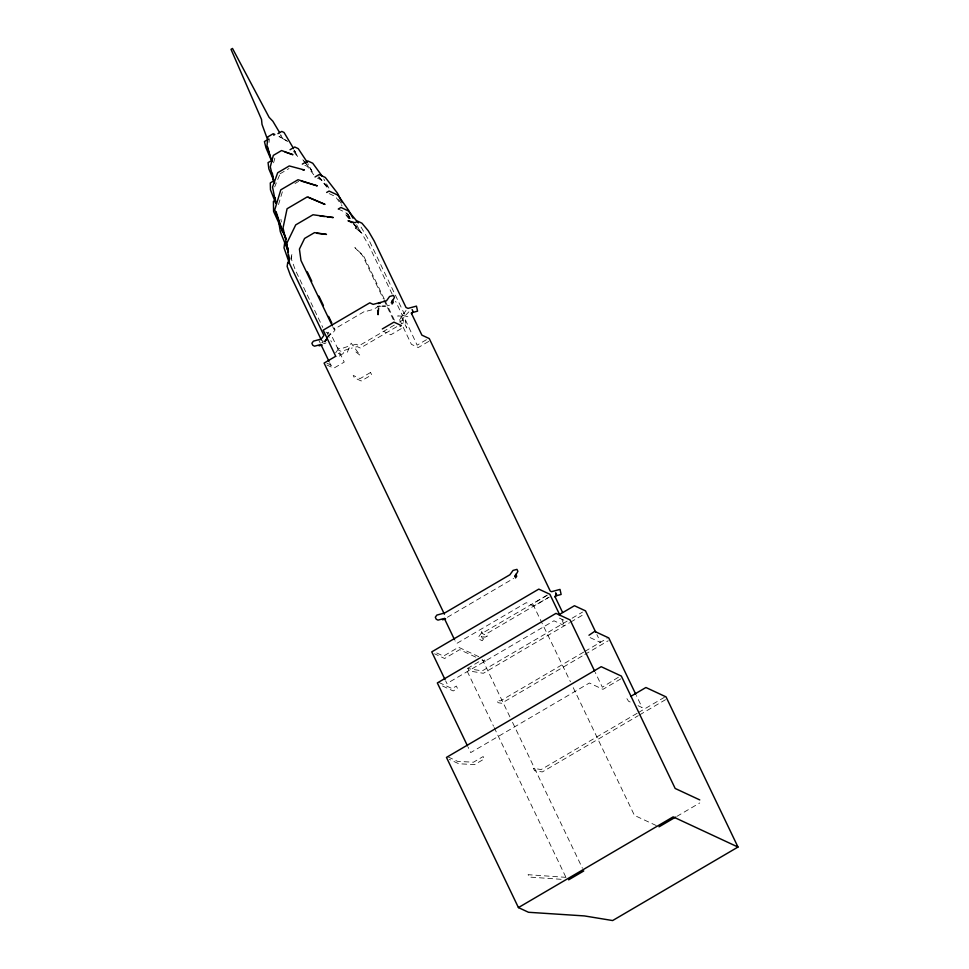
<?xml version="1.0" encoding="UTF-8"?>
<svg xmlns="http://www.w3.org/2000/svg" width="969" height="969" viewBox="0 0 969 969"><rect width="100%" height="100%" fill="white"/><g stroke="black" fill="none" stroke-linecap="round" stroke-linejoin="round"><path stroke-width="0.73" stroke-dasharray="4.84 3.63" d="M269.019 142.443L269.37 138.833M290.724 259.207L292.129 253.515L291.342 259.038L295.533 270.496L322.834 327.486M273.585 162.828L275.317 156.3M278.515 204.568L282.694 190.723M279.556 175.086L274.675 186.932M347.326 352.195L351.153 343.159L360.105 355.32L353.988 350.403M335.637 352.825L338.157 349.337M343.741 352.571L342.735 353.976L338.799 355.029L337.854 353.055L340.761 354.497L338.666 357.416L336.727 356.447M402.765 315.01L400.391 318.292L401.529 320.678L403.903 317.384M408.845 311.848L404.836 316.088L403.698 313.714L406.059 310.431M328.079 337.055L330.586 333.578L344.237 362.079L333.772 368.22L326.892 365.01M280.017 173.814L289.028 168.533M295.012 183.516L298.694 181.348M326.698 336.788L332.585 333.336L335.08 329.872L333.142 325.826M379.315 305.938L373.416 309.39L367.13 311.085L366.016 310.564L333.966 329.351L332.67 326.65M322.302 341.96L323.464 341.282L320.618 339.949M326.032 342.82L324.603 343.656L321.756 342.336M394.347 325.063L359.184 345.679L356.132 344.249L350.148 345.86M399.555 322.011L403.455 319.722L404.594 322.096L401.99 323.622M396.781 326.674L360.323 348.053L357.27 346.623L351.287 348.234M401.299 328.624L390.834 334.765L383.954 331.555M426.445 339.707L417.13 345.158L405.127 319.273L401.772 317.711L406.701 328.007L405.236 320.351M428.746 341.403L418.269 347.532L411.401 344.334L397.738 315.846L407.876 316.693M447.363 617.277L513.594 578.445M547.364 595.063L483.737 632.369L481.557 631.352L482.695 633.726L484.875 634.743L548.502 597.437M546.891 595.475L532.684 603.808L570.426 681.764M549.326 597.086L533.822 606.182L526.276 602.67L456.411 643.622L455.139 640.957M567.168 621.105L482.199 670.911L468.088 668.598L469.226 670.972L483.337 673.285L569.566 622.74M572.122 618.198L582.551 612.081M570.656 622.098L584.985 613.692M583.689 652.101L500.464 700.89L496.927 700.321L498.066 702.695L501.603 703.276L583.532 655.238M584.997 651.338L607.103 638.365M584.828 654.475L608.241 640.751M618.379 677.258L602.33 687.203L595.232 672.401M620.802 678.881L602.96 689.334L589.382 683.012L470.704 752.598L468.136 747.232M637.13 713.293L541.162 769.568L533.398 768.296L534.537 770.67L542.301 771.942L638.268 715.667M638.438 712.53L664.371 697.329M639.564 714.904L665.509 699.703M676.846 816.395L699.739 802.962M386.934 305.913L389.453 305.235M347.798 346.49L340.18 349.058L337.333 347.738M348.937 348.864L341.318 351.432L338.46 350.112M377.183 306.265L381.241 306.216M566.029 877.357L528.105 874.692L529.244 877.066L561.33 879.319M304.823 165.263L307.306 166.414L313.92 174.989L308.166 163.87M317.469 178.139L321.151 179.846L328.479 189.294M329.181 193.63L335.468 196.562L342.093 205.9M338.278 209.025L345.582 212.429L351.081 219.006M403.698 313.714L404.412 314.053L369.904 242.02L359.233 224.021M404.836 316.088L402.087 314.804L395.606 301.311M326.008 332.076L329.072 333.493L327.934 331.119M326.904 363.169L332.633 365.846L331.471 366.524L329.593 362.612M559.416 618.101L566.962 621.614M563.389 623.321L561.972 619.566M564.527 625.695L553.953 620.778L446.915 683.533L445.655 680.892M590.121 637.614L600.683 642.532L596.892 634.61M626.919 698.649L628.554 701.253L632.636 703.155M638.062 705.686L642.144 707.576L636.367 695.524M478.771 656.679L458.555 647.268L443.475 656.11L435.929 652.597M475.864 657.164L459.694 649.642L444.614 658.484L434.548 653.796M482.598 660.301L485.299 661.561L484.161 659.186M438.993 682.491L452.075 688.584L456.338 686.076L457.477 688.45L453.213 690.958L440.132 684.865M656.304 825.564L634.441 815.389L573.03 687.215M448.138 756.959L457.634 761.38L473.466 762.215L483.156 756.547L484.294 758.921L474.604 764.602L458.773 763.754L449.277 759.333M287.648 141.413L278.987 136.411L287.066 140.977M318.389 177.085L329.327 188.87L323.755 178.902M353.31 223.912L360.904 232.512L356.58 224.687M318.922 176.721L329.327 188.87M305.95 163.495L302.158 159.001L311.643 170.241L306.894 164.621M353.491 223.282L361.534 232.911L369.092 245.944L392.372 294.552M349.664 218.728L344.867 213.652L349.555 219.394M354.351 224.469L360.904 232.512L355.211 227.763L360.904 232.512L356.568 225.595M293.571 151.358L297.992 157.426L294.14 149.638M293.777 149.856L295.521 152.266L293.934 149.929M280.223 134.715L282.851 138.7L281.155 135.139M338.593 199.287L342.626 205.549M346.914 212.974L350.318 219.139M348.283 214.319L350.608 219.188M384.342 299.167L363.641 255.961L354.86 247.616L362.527 255.441L383.227 298.646M384.996 300.511L394.698 320.775M383.869 299.99L394.226 321.599M327.171 332.997L331.483 341.996M509.924 716.903L482.489 659.635L466.21 669.179L493.512 726.169M512.54 722.353L582.442 868.248M318.946 340.398L320.218 343.038M494.166 727.525L565.678 876.788M280.937 219.273L281.385 222.022M481.702 632.648L478.359 637.299L479.304 639.274L482.223 640.727L484.318 637.808L481.411 636.354L482.356 638.329L486.281 637.275L487.298 635.882L484.972 637.239L483.604 636.609L481.702 632.648M370.546 372.484L360.068 378.613L353.201 375.415L354.339 377.789L361.207 380.987L371.672 374.858L370.546 372.484"/><path stroke-width="1.45" d="M378.625 307.972L378.08 314.683L377.631 310.468M284.874 241.499L284.002 247.798L289.404 263.35L323.912 335.371L321.272 339.041L313.423 341.149L311.873 343.305L312.817 345.291L314.537 346.187L319.843 344.758M287.781 262.151L287.163 266.475L290.446 275.475L321.005 339.247M327.377 338.011L324.736 341.682L327.243 338.205M392.07 304.036L393.317 302.304L392.372 300.329L391.355 302.837L394.468 297.41L393.523 295.436L389.599 296.49L386.486 300.814L373.15 304.387L369.795 302.825L323.21 330.15L335.722 356.265L324.094 363.084L444.408 614.225M411.498 313.653L413.048 311.497L412.104 309.523M515.508 577.972L516.743 576.252L515.799 574.266L514.781 576.773L517.906 571.347L516.949 569.372L513.025 570.426L509.912 574.75L444.71 612.977L436.849 615.085L435.299 617.253L436.244 619.227L437.976 620.124L443.281 618.694M555.055 596.965L556.606 594.809L555.661 592.822L555.831 595.887L561.136 594.457L560.009 589.418L551.567 591.696L550.247 591.078L429.267 338.581L421.89 335.141L411.268 312.975M273.682 135.163L274.845 134.485L273.21 133.722L267.844 136.859L266.923 146.501L272.01 161.557M268.243 139.33L264.428 141.571L265.966 147.809L270.775 158.977L267.626 146.84M277.933 133.649L281.761 131.409L284.05 132.474L293.45 148.318M271.55 160.563L268.062 162.61L268.837 168.836L274.736 182.923M290.058 149.723L294.709 146.985L298.234 148.632L307.476 162.598M273.537 180.997L270.278 182.911L270.484 189.851L275.79 203.381L275.16 197.7M302.352 164.112L307.779 160.927L312.733 163.228L322.362 176.406M275.462 200.183L273.403 201.395L273.597 211.472L286.182 239.186M315.022 176.988L319.14 174.577L325.281 177.436L337.418 193.085L342.166 202.376M326.674 192.456L329.085 191.05L337.89 195.144L348.646 210.334L352.97 218.158M338.278 209.025L340.955 207.463L348.246 210.854L358.324 222.931M378.176 303.563L380.526 302.934M382.319 328.951L393.947 322.132L401.323 325.572L400.161 326.25M559.052 614.734L574.447 605.722L585.518 610.87L595.632 631.982M630.722 696.42L645.911 687.505L666.042 696.881L737.99 847.051L612.638 920.55L584.428 915.923L528.493 912.277L518.427 907.59L446.467 757.407L601.204 666.696L621.323 676.059L675.175 788.463L699.763 799.909M518.427 907.59L673.152 816.867L737.99 847.051M568.621 879.84L583.75 870.974M659.029 826.836L675.575 817.133M412.273 312.575L417.578 311.146L416.464 306.119L408.01 308.384L406.023 307.464L374.167 240.966L368.232 230.743L361.921 223.185L357.646 221.186L355.054 222.713L348.028 220.75L352.122 222.652M319.067 345.836L322.217 345M442.506 619.785L445.643 618.937L444.274 618.295L454.497 639.625M382.585 306.204L385.299 306.18M320.133 216.039L324.506 216.535M327.413 216.874L333.251 217.54L312.999 214.755L295.715 224.893L286.715 243.449L289.404 263.35L288.629 254.786M316.972 233.311L326.468 234.401L314.489 232.633L304.593 238.447L299.421 249.081L300.971 260.491L332.028 325.305M302.51 169.684L304.399 169.963L289.271 165.941L277.691 172.736L272.531 187.029L275.79 203.381M301.311 181.058L317.287 185.854L298.028 179.737L280.792 189.839L274.748 209.861L282.682 231.882L276.08 211.63M284.959 151.976L292.929 154.701L281.567 150.546L273.331 155.379L270.29 166.838L273.597 180.549L272.362 173.209M308.408 197.349L325.003 204.398L307.355 196.852L287.078 208.747L283.045 227.897L288.374 251.928L280.32 231.7L278.745 222.071M588.982 635.24L594.687 631.364L608.762 637.929L635.725 694.179M279.641 132.608L272.846 121.21L269.103 117.322L232.499 48.45L231.01 49.322L261.533 119.49L262.005 124.395L267.323 138.894M594.591 671.057L570.087 619.918L556 613.365L437.334 682.939L467.494 745.9M554.825 596.286L562.492 612.275M560.058 615.569L549.859 594.263L538.788 589.116L431.75 651.871L445.025 679.584M307.27 271.805L311.788 281.264M318.91 296.114L323.44 305.562M328.612 316.366L331.846 323.125M320.848 344.358L328.963 361.304M283.735 232.814L286.255 239.137M286.667 246.235L288.374 251.928L287.769 247.604"/></g></svg>
